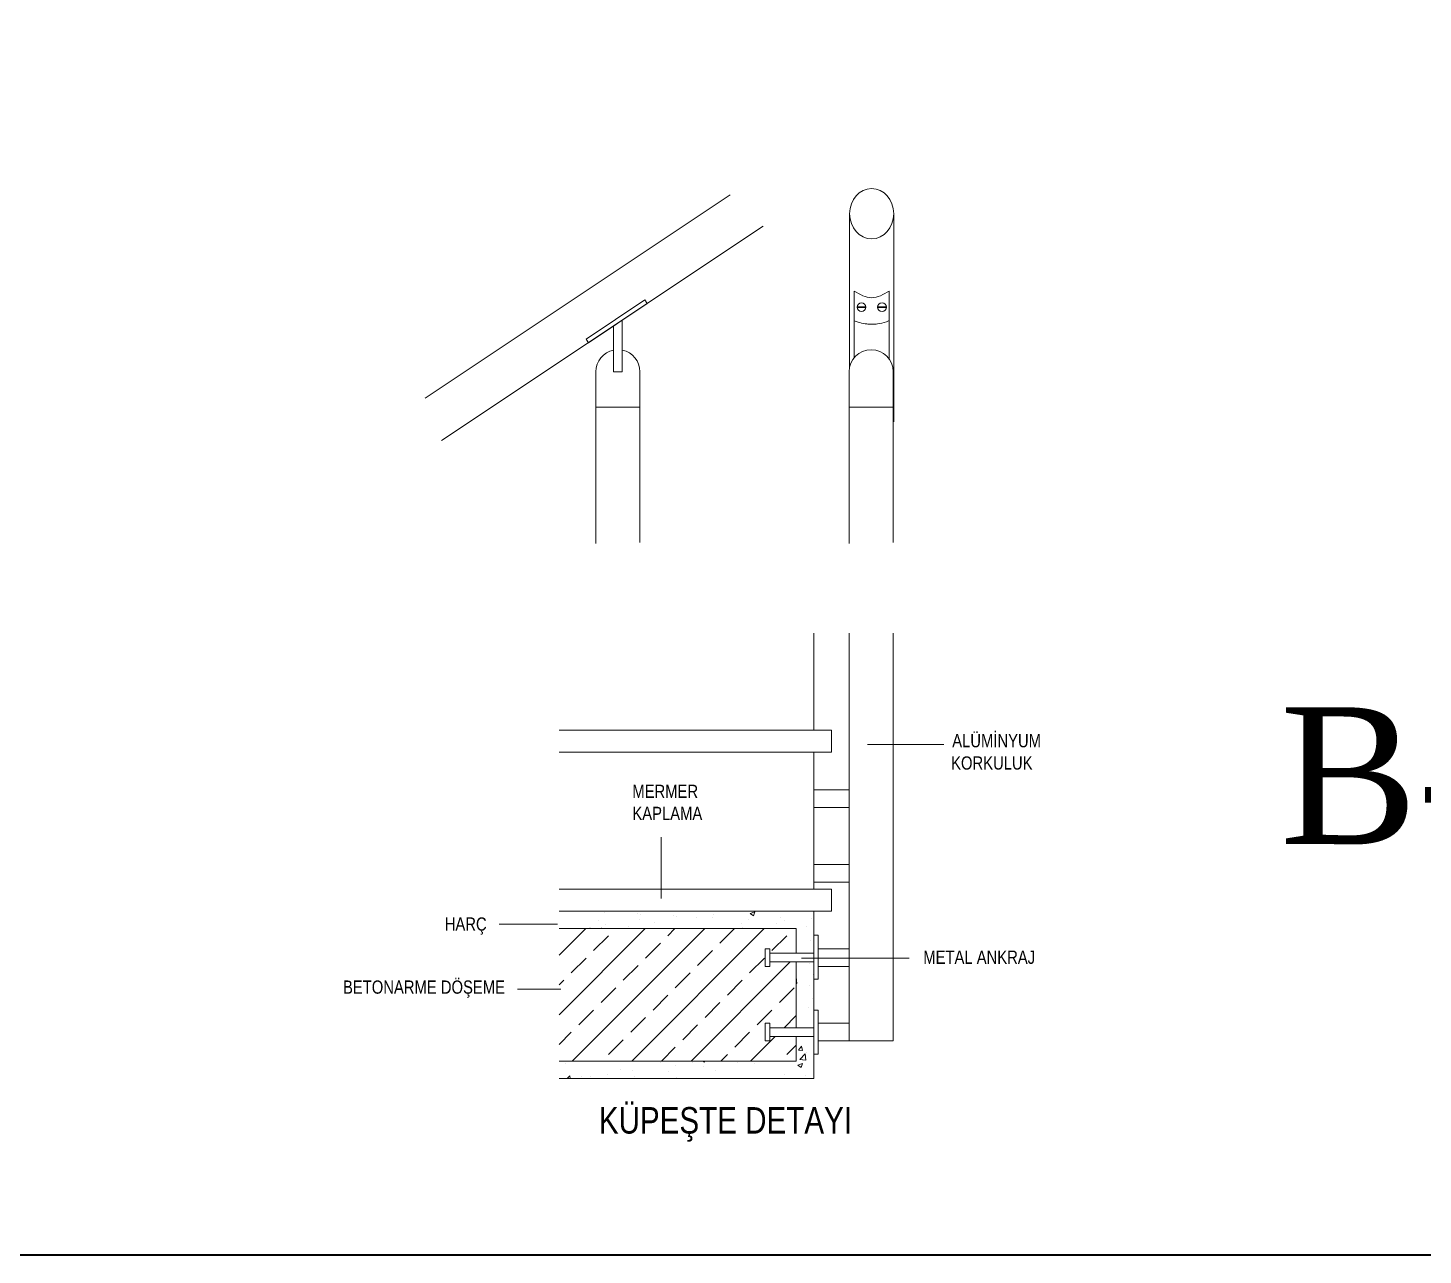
# Model space of a CAD drawing. Header units: millimetres. Extents: x 708 to 46452, y -4963 to 3960.
# Drawn here: x 42804 to 43594, y 1357 to 2052 of the extents above; entities that cross this region are included whole.
import ezdxf
from ezdxf.enums import TextEntityAlignment as Align

# ---------------------------------------------------------------- set-up
doc = ezdxf.new("R2010")
doc.units = ezdxf.units.MM
for name, color, linetype, lineweight in [('görünüş1', 251, 'Continuous', 35), ('TEFRİŞ', 8, 'Continuous', 9), ('YAZI', 40, 'Continuous', 25)]:
    doc.layers.add(name, color=color, linetype=linetype, lineweight=lineweight)
doc.styles.add('STYLE1', font='times.ttf', dxfattribs={"width": 0.8, "height": 12.5})
doc.styles.add('ÖLÇÜ1-5-2', font='arial.ttf', dxfattribs={"width": 0.8, "height": 1.5})

msp = doc.modelspace()

# ---------------------------------------------------------------- linework, layer by layer
at = {"layer": 'görünüş1'}
msp.add_lwpolyline([(46304.326, 1356.56), (37465.416, 1356.56), (37465.356, 3959.23), (46304.266, 3943.825)], close=True, dxfattribs=at)
at = {"layer": 'TEFRİŞ'}
for p, q in [((43201.416, 1957.259), (43028.636, 1842.072)), ((43268.998, 1859.543), (43268.998, 1946.63)), ((43293.998, 1946.63), (43293.998, 1828.641)), ((43037.831, 1818.155), (43219.957, 1939.573)), ((43119.71, 1875.564), (43152.992, 1897.752)), ((43152.992, 1897.752), (43154.379, 1895.672)), ((43154.379, 1895.672), (43121.097, 1873.484)), ((43135.25, 1882.919), (43135.247, 1857.084)), ((43140.226, 1886.236), (43135.25, 1882.919)), ((43140.247, 1857.084), (43140.226, 1886.236)), ((43121.097, 1873.484), (43119.71, 1875.564)), ((43125.247, 1857.084), (43125.247, 1759.745)), ((43135.247, 1857.084), (43140.247, 1857.084)), ((43150.247, 1760.316), (43150.247, 1857.084)), ((43268.754, 1857.084), (43268.754, 1759.745)), ((43293.754, 1760.316), (43293.754, 1857.084)), ((43150.247, 1837.084), (43125.247, 1837.084)), ((43293.754, 1837.084), (43268.754, 1837.084)), ((43248.709, 1708.916), (43248.709, 1654.014)), ((43248.754, 1708.916), (43248.754, 1654.014)), ((43268.754, 1477.925), (43268.754, 1708.916)), ((43293.754, 1477.925), (43293.754, 1708.916)), ((43258.799, 1654.014), (43104.498, 1654.014)), ((43258.799, 1654.014), (43258.799, 1641.514)), ((43258.799, 1641.514), (43104.498, 1641.514)), ((43248.709, 1641.514), (43248.709, 1563.993)), ((43248.754, 1641.514), (43248.754, 1563.993)), ((43268.799, 1620.17), (43248.754, 1620.17)), ((43248.754, 1610.17), (43268.799, 1610.17)), ((43248.754, 1577.946), (43268.799, 1577.946)), ((43268.799, 1567.946), (43248.754, 1567.946)), ((43258.754, 1563.993), (43104.498, 1563.993)), ((43258.754, 1563.993), (43258.754, 1551.493)), ((43258.754, 1551.493), (43104.498, 1551.493)), ((43248.709, 1551.493), (43248.709, 1456.537)), ((43248.754, 1551.493), (43248.754, 1466.537)), ((43238.709, 1541.537), (43104.498, 1541.537)), ((43238.709, 1541.537), (43238.709, 1527.649)), ((43251.254, 1537.871), (43248.754, 1537.871)), ((43248.754, 1537.871), (43248.754, 1512.871)), ((43251.254, 1512.871), (43251.254, 1537.871)), ((43248.754, 1530.149), (43248.709, 1530.149)), ((43268.754, 1530.149), (43251.254, 1530.149)), ((43238.709, 1522.649), (43238.709, 1485.425)), ((43248.709, 1520.149), (43248.754, 1520.149)), ((43251.254, 1520.149), (43268.754, 1520.149)), ((43248.754, 1512.871), (43251.254, 1512.871)), ((43251.254, 1495.362), (43248.754, 1495.362)), ((43248.754, 1495.362), (43248.754, 1470.362)), ((43251.254, 1470.362), (43251.254, 1495.362)), ((43248.709, 1487.925), (43248.754, 1487.925)), ((43251.254, 1487.925), (43268.754, 1487.925)), ((43238.709, 1480.425), (43238.709, 1466.537)), ((43248.754, 1477.925), (43248.709, 1477.925)), ((43248.754, 1470.362), (43251.254, 1470.362)), ((43293.754, 1477.925), (43251.254, 1477.925)), ((43238.709, 1466.537), (43104.498, 1466.537)), ((43248.709, 1456.537), (43104.498, 1456.537))]:
    msp.add_line(p, q, dxfattribs=at)
at = {"layer": 'TEFRİŞ', "lineweight": 15}
for p, q in [((43271.498, 1902.831), (43271.498, 1864.899)), ((43291.498, 1902.831), (43291.498, 1864.246)), ((43273.249, 1893.932), (43278.249, 1893.932)), ((43273.249, 1893.432), (43278.249, 1893.432)), ((43284.872, 1893.932), (43289.872, 1893.932)), ((43284.872, 1893.432), (43289.872, 1893.432))]:
    msp.add_line(p, q, dxfattribs=at)
at = {"layer": 'TEFRİŞ', "ltscale": 0.3}
for p, q in [((43279.104, 1645.937), (43322.46, 1645.937)), ((43162.216, 1593.374), (43162.216, 1558.678)), ((43109.88, 1551.281), (43109.88, 1551.281)), ((43130.219, 1550.422), (43130.219, 1550.422)), ((43148.744, 1549.975), (43148.744, 1549.975)), ((43150.558, 1549.562), (43150.558, 1549.562)), ((43169.473, 1549.202), (43169.473, 1549.202)), ((43191.874, 1549.337), (43191.874, 1549.337)), ((43206.304, 1551.237), (43206.304, 1551.237)), ((43212.712, 1550.097), (43215.379, 1551.121)), ((43212.714, 1550.093), (43214.609, 1548.815)), ((43214.61, 1548.815), (43215.383, 1551.118)), ((43070.409, 1544.055), (43103.552, 1544.055)), ((43104.498, 1526.463), (43119.572, 1541.537)), ((43104.498, 1492.787), (43153.248, 1541.537)), ((43111.924, 1466.537), (43186.924, 1541.537)), ((43121.711, 1541.537), (43121.912, 1541.777)), ((43121.964, 1541.537), (43121.923, 1541.761)), ((43126.525, 1546.161), (43126.525, 1546.161)), ((43127.709, 1541.537), (43128.612, 1541.884)), ((43128.501, 1541.537), (43128.616, 1541.881)), ((43130.667, 1544.08), (43130.667, 1544.08)), ((43134.307, 1541.759), (43134.307, 1541.759)), ((43143.845, 1543.014), (43143.845, 1543.014)), ((43145.6, 1466.537), (43220.6, 1541.537)), ((43150.229, 1546.763), (43150.229, 1546.763)), ((43158.274, 1544.914), (43158.274, 1544.914)), ((43166.065, 1537.517), (43170.086, 1541.537)), ((43170.896, 1548.703), (43170.896, 1548.703)), ((43182.336, 1548.082), (43182.336, 1548.082)), ((43191.235, 1547.844), (43191.235, 1547.844)), ((43195.532, 1533.307), (43203.762, 1541.537)), ((43207.734, 1544.269), (43207.734, 1544.269)), ((43208.361, 1542.058), (43208.361, 1542.058)), ((43211.573, 1546.984), (43211.573, 1546.984)), ((43227.605, 1544.497), (43227.605, 1544.497)), ((43229.953, 1548.083), (43229.953, 1548.083)), ((43231.912, 1546.125), (43231.912, 1546.125)), ((43244.311, 1542.533), (43244.311, 1542.533)), ((43247.394, 1547.354), (43247.394, 1547.354)), ((43123.97, 1529.098), (43132.389, 1537.517)), ((43153.437, 1524.888), (43161.856, 1533.307)), ((43224.998, 1529.098), (43233.417, 1537.517)), ((43246.931, 1534.671), (43246.931, 1534.671)), ((43182.903, 1520.679), (43191.322, 1529.098)), ((43223.754, 1530.149), (43221.254, 1530.149)), ((43221.254, 1530.149), (43221.254, 1520.149)), ((43223.754, 1520.149), (43223.754, 1530.149)), ((43223.754, 1527.649), (43223.754, 1522.649)), ((43248.709, 1527.649), (43223.754, 1527.649)), ((43111.342, 1516.469), (43119.761, 1524.888)), ((43140.808, 1512.26), (43149.227, 1520.679)), ((43179.276, 1466.537), (43235.388, 1522.649)), ((43212.37, 1516.469), (43220.789, 1524.888)), ((43221.254, 1520.149), (43223.754, 1520.149)), ((43248.709, 1522.649), (43223.754, 1522.649)), ((43241.764, 1524.875), (43302.727, 1524.875)), ((43246.467, 1521.987), (43246.467, 1521.987)), ((43104.498, 1509.625), (43107.132, 1512.26)), ((43170.275, 1508.05), (43178.694, 1516.469)), ((43199.741, 1503.841), (43208.16, 1512.26)), ((43238.709, 1513.991), (43238.717, 1514)), ((43238.709, 1510.44), (43239.141, 1510.373)), ((43239.138, 1510.377), (43238.717, 1513.995)), ((43248.327, 1515.647), (43248.327, 1515.647)), ((43080.809, 1507.256), (43105.393, 1507.256)), ((43128.18, 1499.631), (43136.599, 1508.05)), ((43157.646, 1495.422), (43166.065, 1503.841)), ((43229.208, 1499.631), (43237.627, 1508.05)), ((43246.004, 1509.304), (43246.004, 1509.304)), ((43247.842, 1501.876), (43247.842, 1501.876)), ((43115.551, 1487.003), (43123.97, 1495.422)), ((43187.113, 1491.212), (43195.532, 1499.631)), ((43216.579, 1487.003), (43224.998, 1495.422)), ((43245.541, 1496.621), (43245.541, 1496.621)), ((43145.018, 1482.793), (43153.437, 1491.212)), ((43174.484, 1478.584), (43182.903, 1487.003)), ((43223.754, 1487.925), (43221.254, 1487.925)), ((43221.254, 1487.925), (43221.254, 1477.925)), ((43223.754, 1477.925), (43223.754, 1487.925)), ((43231.84, 1485.425), (43238.709, 1492.294)), ((43104.498, 1475.949), (43111.342, 1482.793)), ((43132.389, 1470.165), (43140.808, 1478.584)), ((43203.951, 1474.374), (43212.37, 1482.793)), ((43212.952, 1466.537), (43226.84, 1480.425)), ((43248.709, 1485.425), (43223.754, 1485.425)), ((43223.754, 1480.425), (43223.754, 1485.425)), ((43248.709, 1480.425), (43223.754, 1480.425)), ((43162.438, 1466.537), (43170.275, 1474.374)), ((43196.114, 1466.537), (43199.741, 1470.165)), ((43221.254, 1477.925), (43223.754, 1477.925)), ((43233.417, 1470.165), (43238.709, 1475.456)), ((43239.957, 1472.706), (43242.234, 1472.506)), ((43239.959, 1472.707), (43241.796, 1474.896)), ((43240.8, 1467.486), (43243.768, 1470.579)), ((43242.246, 1472.492), (43241.805, 1474.88)), ((43242.226, 1473.721), (43242.226, 1473.721)), ((43244.19, 1466.957), (43243.769, 1470.575)), ((43244.614, 1471.254), (43244.614, 1471.254)), ((43108.099, 1465.124), (43108.099, 1465.124)), ((43161.61, 1465.663), (43161.61, 1465.663)), ((43170.228, 1464.242), (43170.228, 1464.242)), ((43179.766, 1465.498), (43179.766, 1465.498)), ((43185.898, 1466.537), (43186.798, 1465.93)), ((43186.019, 1463.276), (43186.019, 1463.276)), ((43186.799, 1465.931), (43187.003, 1466.537)), ((43205.581, 1465.959), (43205.581, 1465.959)), ((43215.178, 1464.925), (43215.178, 1464.925)), ((43239.656, 1464.161), (43242.323, 1465.185)), ((43239.657, 1464.157), (43241.552, 1462.879)), ((43240.804, 1467.478), (43244.192, 1466.953)), ((43241.554, 1462.879), (43242.327, 1465.182)), ((43242.591, 1466.735), (43242.591, 1466.735)), ((43109.055, 1456.537), (43110.444, 1458.192)), ((43110.756, 1456.537), (43110.454, 1458.176)), ((43117.171, 1458.035), (43117.171, 1458.035)), ((43122.199, 1457.919), (43122.199, 1457.919)), ((43131.737, 1459.175), (43131.737, 1459.175)), ((43139.39, 1461.849), (43139.39, 1461.849)), ((43146.166, 1461.075), (43146.166, 1461.075)), ((43146.986, 1457.98), (43146.986, 1457.98)), ((43166.23, 1460.419), (43166.23, 1460.419)), ((43170.739, 1457.297), (43170.739, 1457.297)), ((43192.958, 1461.111), (43192.958, 1461.111)), ((43217.773, 1456.794), (43217.773, 1456.794)), ((43232.203, 1458.694), (43232.203, 1458.694)), ((43244.151, 1458.571), (43244.151, 1458.571))]:
    msp.add_line(p, q, dxfattribs=at)
at = {"layer": 'TEFRİŞ', "lineweight": 15}
for centre in [(43275.749, 1893.682), (43287.372, 1893.682)]:
    msp.add_circle(centre, 2.5, dxfattribs=at)
at = {"layer": 'TEFRİŞ'}
for centre, start, end in [((43137.747, 1857.084), 101.530933, 180), ((43137.747, 1857.084), 0, 78.505642), ((43281.254, 1857.084), 0, 180)]:
    msp.add_arc(centre, 12.5, start, end, dxfattribs=at)
at = {"layer": 'TEFRİŞ', "lineweight": 15, "extrusion": (0, 0, -1)}
msp.add_ellipse((43281.498, 1946.63), major_axis=(0, -14.279), ratio=0.8753907, dxfattribs=at)
at = {"layer": 'TEFRİŞ', "lineweight": 15}
msp.add_spline([(43291.498, 1902.831), (43281.498, 1899), (43271.498, 1902.831)], degree=3, dxfattribs=at)
at = {"layer": 'TEFRİŞ'}
msp.add_open_spline([(43291.498, 1886.033), (43291.37, 1885.982), (43291.24, 1885.931), (43289.536, 1885.278), (43287.738, 1884.716), (43284.573, 1884.172), (43283.403, 1884.044), (43281.407, 1883.987), (43280.625, 1884.004), (43279.139, 1884.104), (43278.421, 1884.187), (43276.353, 1884.509), (43275.088, 1884.82), (43273.063, 1885.441), (43272.255, 1885.729), (43271.498, 1886.03)], degree=3, knots=[1.1878336, 1.1878336, 1.1878336, 1.1878336, 1.2345088, 1.2345088, 1.7930048, 1.7930048, 2.0884548, 2.0884548, 2.271484, 2.271484, 2.4545133, 2.4545133, 2.8205718, 2.8205718, 3.0956476, 3.0956476, 3.0956476, 3.0956476], dxfattribs=at)

# ---------------------------------------------------------------- texts
at = {"layer": 'TEFRİŞ', "linetype": 'Continuous', "style": 'ÖLÇÜ1-5-2', "width": 0.8}
for s, height, p in [('ALÜMİNYUM', 7.5, (43327.134, 1644.299)), ('KORKULUK', 7.5, (43326.508, 1631.666)), ('MERMER', 7.5, (43145.928, 1615.605)), ('KAPLAMA', 7.5, (43145.937, 1603.105)), ('HARÇ', 7.5, (43039.651, 1540.419)), ('METAL ANKRAJ', 7.5, (43310.745, 1521.598)), ('BETONARME DÖŞEME', 7.5, (42982.027, 1504.669)), ('KÜPEŞTE DETAYI', 15, (43126.94, 1425.422))]:
    msp.add_text(s, height=height, dxfattribs=at).set_placement(p)
at = {"layer": 'YAZI', "linetype": 'Continuous', "style": 'STYLE1'}
msp.add_text('B-B KESİTİ ÖLÇEK:1/20', height=77.3545, dxfattribs=at).set_placement((44139.12, 1628.264), align=Align.MIDDLE_CENTER)

doc.saveas('drawing.dxf')
